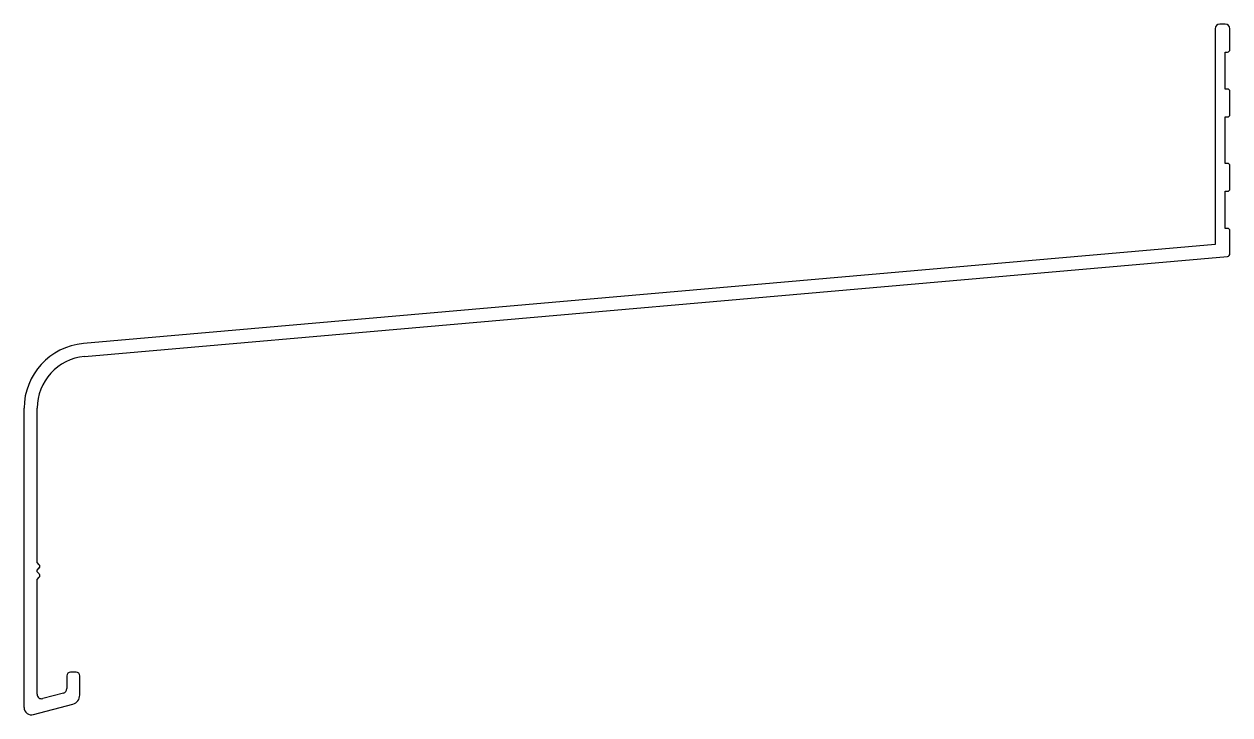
# Model space of a CAD drawing. Extents: x 1261 to 1391, y 2252 to 2326.
import ezdxf

# ---------------------------------------------------------------- set-up
doc = ezdxf.new("R2010")
doc.units = 0
doc.layers.get('0').update_dxf_attribs({"linetype": 'CONTINUOUS'})

msp = doc.modelspace()

# ---------------------------------------------------------------- linework, layer by layer
for p, q in [((1390.46, 2325.98), (1389.86, 2325.98)), ((1389.36, 2325.48), (1389.36, 2302.25)), ((1390.96, 2323.23), (1390.96, 2325.48)), ((1390.46, 2318.98), (1390.46, 2322.98)), ((1390.46, 2322.98), (1390.71, 2322.98)), ((1390.71, 2318.98), (1390.46, 2318.98)), ((1390.96, 2316.23), (1390.96, 2318.73)), ((1390.46, 2310.98), (1390.46, 2315.98)), ((1390.46, 2315.98), (1390.71, 2315.98)), ((1390.71, 2310.98), (1390.46, 2310.98)), ((1390.96, 2308.23), (1390.96, 2310.73)), ((1390.46, 2303.98), (1390.46, 2307.98)), ((1390.46, 2307.98), (1390.71, 2307.98)), ((1390.71, 2303.98), (1390.46, 2303.98)), ((1390.96, 2301.26), (1390.96, 2303.73)), ((1389.36, 2302.25), (1267.35, 2291.57)), ((1267.47, 2290.18), (1390.69, 2300.96)), ((1260.96, 2252.37), (1260.96, 2284.6)), ((1262.36, 2267.98), (1262.36, 2284.6)), ((1262.59, 2267.75), (1262.36, 2267.98)), ((1262.36, 2267.17), (1262.59, 2267.4)), ((1262.36, 2266.98), (1262.36, 2267.17)), ((1262.59, 2266.75), (1262.36, 2266.98)), ((1262.36, 2266.17), (1262.59, 2266.4)), ((1262.36, 2253.81), (1262.36, 2266.17)), ((1265.56, 2255.77), (1265.56, 2254.4)), ((1266.56, 2256.17), (1265.96, 2256.17)), ((1266.96, 2253.71), (1266.96, 2255.77)), ((1265.19, 2253.91), (1262.99, 2253.32)), ((1261.97, 2251.6), (1266.22, 2252.74))]:
    msp.add_line(p, q)
for centre, radius, start, end in [((1389.86, 2325.48), 0.5, 90, 180), ((1390.46, 2325.48), 0.5, 0, 90), ((1390.71, 2323.23), 0.25, 270, 0), ((1390.71, 2318.73), 0.25, 0, 90), ((1390.71, 2316.23), 0.25, 270, 0), ((1390.71, 2310.73), 0.25, 0, 90), ((1390.71, 2308.23), 0.25, 270, 0), ((1390.71, 2303.73), 0.25, 0, 90), ((1390.66, 2301.26), 0.3, 275, 0), ((1267.96, 2284.6), 7, 95, 180), ((1267.96, 2284.6), 5.6, 95, 180), ((1262.41, 2267.57), 0.25, 315, 45), ((1262.41, 2266.57), 0.25, 315, 45), ((1265.96, 2255.77), 0.4, 90, 180), ((1266.56, 2255.77), 0.4, 0, 90), ((1265.06, 2254.4), 0.5, 285, 360), ((1262.86, 2253.81), 0.5, 180, 285), ((1265.96, 2253.71), 1, 285, 360), ((1261.76, 2252.37), 0.8, 180, 285)]:
    msp.add_arc(centre, radius, start, end)

doc.saveas('drawing.dxf')
